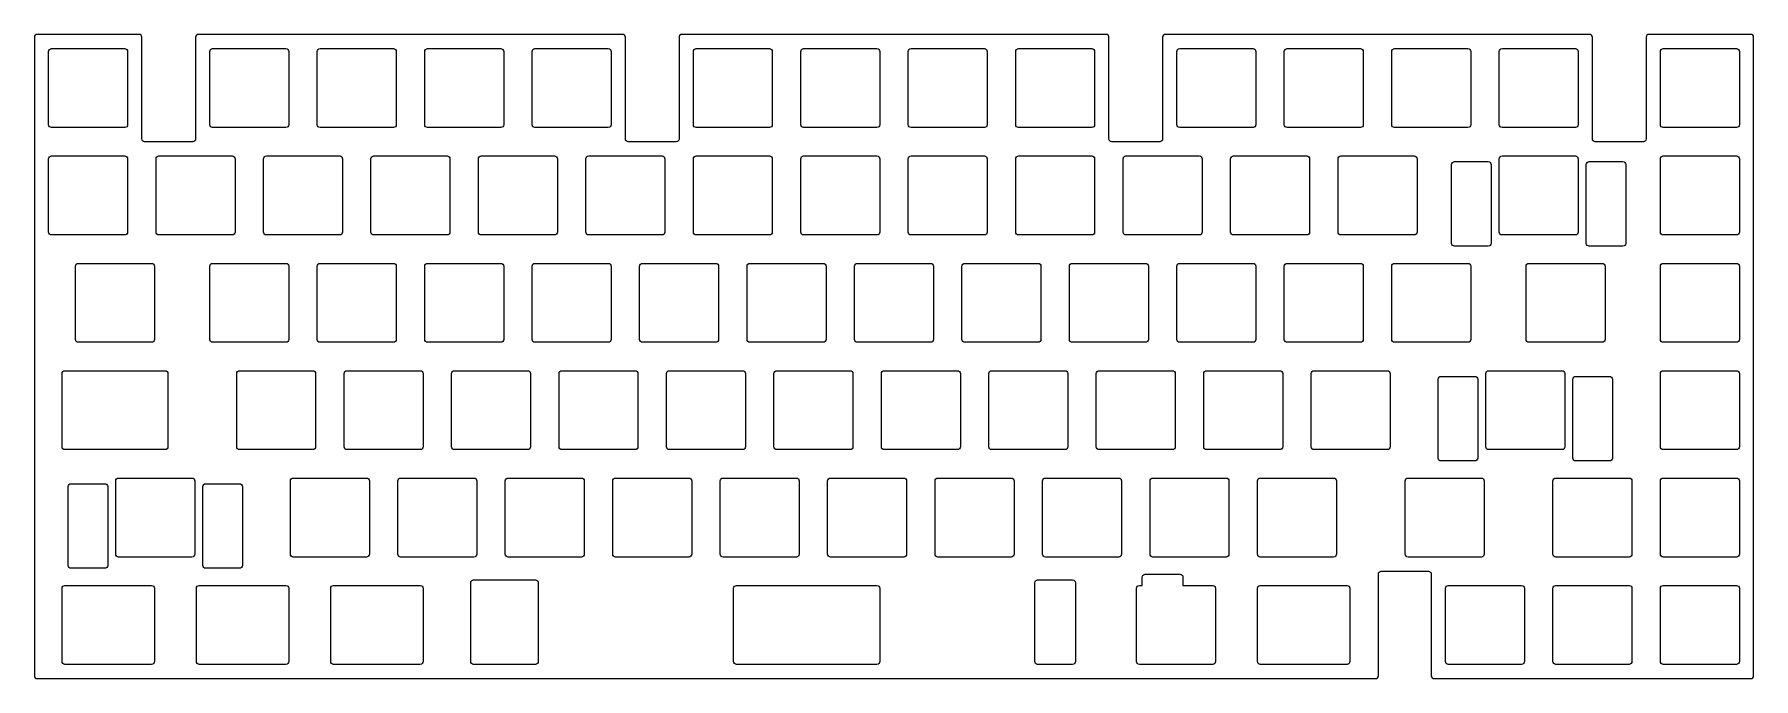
# Model space of a CAD drawing. Header units: millimetres. Extents: x -148 to 156, y -58 to 56.
import ezdxf

# ---------------------------------------------------------------- set-up
doc = ezdxf.new("R2010")
doc.units = ezdxf.units.MM

msp = doc.modelspace()

# ---------------------------------------------------------------- linework, layer by layer
for points in [[(89.781251, -57.524999), (89.781251, -39.474999, -0.4142135624), (90.281251, -38.974999), (98.662501, -38.974999, -0.4142135624), (99.162501, -39.474999), (99.162501, -57.524999, 0.4142135624), (99.662501, -58.024999), (155.812501, -58.024999, 0.4142135624), (156.312501, -57.524999), (156.312501, 55.775001, 0.4142135624), (155.812501, 56.275001), (137.762501, 56.275001, 0.4142135624), (137.262501, 55.775001), (137.262501, 37.725001, -0.4142135624), (136.762501, 37.225001), (128.237501, 37.225001, -0.4142135624), (127.737501, 37.725001), (127.737501, 55.775001, 0.4142135624), (127.237501, 56.275001), (52.037501, 56.275001, 0.4142135624), (51.537501, 55.775001), (51.537501, 37.725001, -0.4142135624), (51.037501, 37.225001), (42.512501, 37.225001, -0.4142135624), (42.012501, 37.725001), (42.012501, 55.775001, 0.4142135624), (41.512501, 56.275001), (-33.687499, 56.275001, 0.4142135624), (-34.187499, 55.775001), (-34.187499, 37.725001, -0.4142135624), (-34.687499, 37.225001), (-43.212499, 37.225001, -0.4142135624), (-43.712499, 37.725001), (-43.712499, 55.775001, 0.4142135624), (-44.212499, 56.275001), (-119.412499, 56.275001, 0.4142135624), (-119.912499, 55.775001), (-119.912499, 37.725001, -0.4142135624), (-120.412499, 37.225001), (-128.937499, 37.225001, -0.4142135624), (-129.437499, 37.725001), (-129.437499, 55.775001, 0.4142135624), (-129.937499, 56.275001), (-147.987499, 56.275001, 0.4142135624), (-148.487499, 55.775001), (-148.487499, -57.524999, 0.4142135624), (-147.987499, -58.024999), (89.281251, -58.024999, 0.4142135624)], [(-132.462499, 53.750001, -0.4142135624), (-131.962499, 53.250001), (-131.962499, 40.250001, -0.4142135624), (-132.462499, 39.750001), (-145.462499, 39.750001, -0.4142135624), (-145.962499, 40.250001), (-145.962499, 53.250001, -0.4142135624), (-145.462499, 53.750001)], [(-103.887499, 53.750001, -0.4142135624), (-103.387499, 53.250001), (-103.387499, 40.250001, -0.4142135624), (-103.887499, 39.750001), (-116.887499, 39.750001, -0.4142135624), (-117.387499, 40.250001), (-117.387499, 53.250001, -0.4142135624), (-116.887499, 53.750001)], [(-84.837499, 53.750001, -0.4142135624), (-84.337499, 53.250001), (-84.337499, 40.250001, -0.4142135624), (-84.837499, 39.750001), (-97.837499, 39.750001, -0.4142135624), (-98.337499, 40.250001), (-98.337499, 53.250001, -0.4142135624), (-97.837499, 53.750001)], [(-65.787499, 53.750001, -0.4142135624), (-65.287499, 53.250001), (-65.287499, 40.250001, -0.4142135624), (-65.787499, 39.750001), (-78.787499, 39.750001, -0.4142135624), (-79.287499, 40.250001), (-79.287499, 53.250001, -0.4142135624), (-78.787499, 53.750001)], [(-46.737499, 53.750001, -0.4142135624), (-46.237499, 53.250001), (-46.237499, 40.250001, -0.4142135624), (-46.737499, 39.750001), (-59.737499, 39.750001, -0.4142135624), (-60.237499, 40.250001), (-60.237499, 53.250001, -0.4142135624), (-59.737499, 53.750001)], [(-18.162499, 53.750001, -0.4142135624), (-17.662499, 53.250001), (-17.662499, 40.250001, -0.4142135624), (-18.162499, 39.750001), (-31.162499, 39.750001, -0.4142135624), (-31.662499, 40.250001), (-31.662499, 53.250001, -0.4142135624), (-31.162499, 53.750001)], [(0.887501, 53.750001, -0.4142135624), (1.387501, 53.250001), (1.387501, 40.250001, -0.4142135624), (0.887501, 39.750001), (-12.112499, 39.750001, -0.4142135624), (-12.612499, 40.250001), (-12.612499, 53.250001, -0.4142135624), (-12.112499, 53.750001)], [(19.937501, 53.750001, -0.4142135624), (20.437501, 53.250001), (20.437501, 40.250001, -0.4142135624), (19.937501, 39.750001), (6.937501, 39.750001, -0.4142135624), (6.437501, 40.250001), (6.437501, 53.250001, -0.4142135624), (6.937501, 53.750001)], [(38.987501, 53.750001, -0.4142135624), (39.487501, 53.250001), (39.487501, 40.250001, -0.4142135624), (38.987501, 39.750001), (25.987501, 39.750001, -0.4142135624), (25.487501, 40.250001), (25.487501, 53.250001, -0.4142135624), (25.987501, 53.750001)], [(67.562501, 53.750001, -0.4142135624), (68.062501, 53.250001), (68.062501, 40.250001, -0.4142135624), (67.562501, 39.750001), (54.562501, 39.750001, -0.4142135624), (54.062501, 40.250001), (54.062501, 53.250001, -0.4142135624), (54.562501, 53.750001)], [(86.612501, 53.750001, -0.4142135624), (87.112501, 53.250001), (87.112501, 40.250001, -0.4142135624), (86.612501, 39.750001), (73.612501, 39.750001, -0.4142135624), (73.112501, 40.250001), (73.112501, 53.250001, -0.4142135624), (73.612501, 53.750001)], [(105.662501, 53.750001, -0.4142135624), (106.162501, 53.250001), (106.162501, 40.250001, -0.4142135624), (105.662501, 39.750001), (92.662501, 39.750001, -0.4142135624), (92.162501, 40.250001), (92.162501, 53.250001, -0.4142135624), (92.662501, 53.750001)], [(124.712501, 53.750001, -0.4142135624), (125.212501, 53.250001), (125.212501, 40.250001, -0.4142135624), (124.712501, 39.750001), (111.712501, 39.750001, -0.4142135624), (111.212501, 40.250001), (111.212501, 53.250001, -0.4142135624), (111.712501, 53.750001)], [(153.287501, 53.750001, -0.4142135624), (153.787501, 53.250001), (153.787501, 40.250001, -0.4142135624), (153.287501, 39.750001), (140.287501, 39.750001, -0.4142135624), (139.787501, 40.250001), (139.787501, 53.250001, -0.4142135624), (140.287501, 53.750001)], [(-132.462499, 34.700001, -0.4142135624), (-131.962499, 34.200001), (-131.962499, 21.200001, -0.4142135624), (-132.462499, 20.700001), (-145.462499, 20.700001, -0.4142135624), (-145.962499, 21.200001), (-145.962499, 34.200001, -0.4142135624), (-145.462499, 34.700001)], [(-113.412499, 34.700001, -0.4142135624), (-112.912499, 34.200001), (-112.912499, 21.200001, -0.4142135624), (-113.412499, 20.700001), (-126.412499, 20.700001, -0.4142135624), (-126.912499, 21.200001), (-126.912499, 34.200001, -0.4142135624), (-126.412499, 34.700001)], [(-94.362499, 34.700001, -0.4142135624), (-93.862499, 34.200001), (-93.862499, 21.200001, -0.4142135624), (-94.362499, 20.700001), (-107.362499, 20.700001, -0.4142135624), (-107.862499, 21.200001), (-107.862499, 34.200001, -0.4142135624), (-107.362499, 34.700001)], [(-75.312499, 34.700001, -0.4142135624), (-74.812499, 34.200001), (-74.812499, 21.200001, -0.4142135624), (-75.312499, 20.700001), (-88.312499, 20.700001, -0.4142135624), (-88.812499, 21.200001), (-88.812499, 34.200001, -0.4142135624), (-88.312499, 34.700001)], [(-56.262499, 34.700001, -0.4142135624), (-55.762499, 34.200001), (-55.762499, 21.200001, -0.4142135624), (-56.262499, 20.700001), (-69.262499, 20.700001, -0.4142135624), (-69.762499, 21.200001), (-69.762499, 34.200001, -0.4142135624), (-69.262499, 34.700001)], [(-37.212499, 34.700001, -0.4142135624), (-36.712499, 34.200001), (-36.712499, 21.200001, -0.4142135624), (-37.212499, 20.700001), (-50.212499, 20.700001, -0.4142135624), (-50.712499, 21.200001), (-50.712499, 34.200001, -0.4142135624), (-50.212499, 34.700001)], [(-18.162499, 34.700001, -0.4142135624), (-17.662499, 34.200001), (-17.662499, 21.200001, -0.4142135624), (-18.162499, 20.700001), (-31.162499, 20.700001, -0.4142135624), (-31.662499, 21.200001), (-31.662499, 34.200001, -0.4142135624), (-31.162499, 34.700001)], [(0.887501, 34.700001, -0.4142135624), (1.387501, 34.200001), (1.387501, 21.200001, -0.4142135624), (0.887501, 20.700001), (-12.112499, 20.700001, -0.4142135624), (-12.612499, 21.200001), (-12.612499, 34.200001, -0.4142135624), (-12.112499, 34.700001)], [(19.937501, 34.700001, -0.4142135624), (20.437501, 34.200001), (20.437501, 21.200001, -0.4142135624), (19.937501, 20.700001), (6.937501, 20.700001, -0.4142135624), (6.437501, 21.200001), (6.437501, 34.200001, -0.4142135624), (6.937501, 34.700001)], [(38.987501, 34.700001, -0.4142135624), (39.487501, 34.200001), (39.487501, 21.200001, -0.4142135624), (38.987501, 20.700001), (25.987501, 20.700001, -0.4142135624), (25.487501, 21.200001), (25.487501, 34.200001, -0.4142135624), (25.987501, 34.700001)], [(58.037501, 34.700001, -0.4142135624), (58.537501, 34.200001), (58.537501, 21.200001, -0.4142135624), (58.037501, 20.700001), (45.037501, 20.700001, -0.4142135624), (44.537501, 21.200001), (44.537501, 34.200001, -0.4142135624), (45.037501, 34.700001)], [(77.087501, 34.700001, -0.4142135624), (77.587501, 34.200001), (77.587501, 21.200001, -0.4142135624), (77.087501, 20.700001), (64.087501, 20.700001, -0.4142135624), (63.587501, 21.200001), (63.587501, 34.200001, -0.4142135624), (64.087501, 34.700001)], [(96.137501, 34.700001, -0.4142135624), (96.637501, 34.200001), (96.637501, 21.200001, -0.4142135624), (96.137501, 20.700001), (83.137501, 20.700001, -0.4142135624), (82.637501, 21.200001), (82.637501, 34.200001, -0.4142135624), (83.137501, 34.700001)], [(109.274501, 33.700001, -0.4142135624), (109.774501, 33.200001), (109.774501, 19.200001, -0.4142135624), (109.274501, 18.700001), (103.274501, 18.700001, -0.4142135624), (102.774501, 19.200001), (102.774501, 33.200001, -0.4142135624), (103.274501, 33.700001)], [(124.712501, 34.700001, -0.4142135624), (125.212501, 34.200001), (125.212501, 21.200001, -0.4142135624), (124.712501, 20.700001), (111.712501, 20.700001, -0.4142135624), (111.212501, 21.200001), (111.212501, 34.200001, -0.4142135624), (111.712501, 34.700001)], [(133.150501, 33.700001, -0.4142135624), (133.650501, 33.200001), (133.650501, 19.200001, -0.4142135624), (133.150501, 18.700001), (127.150501, 18.700001, -0.4142135624), (126.650501, 19.200001), (126.650501, 33.200001, -0.4142135624), (127.150501, 33.700001)], [(153.287501, 34.700001, -0.4142135624), (153.787501, 34.200001), (153.787501, 21.200001, -0.4142135624), (153.287501, 20.700001), (140.287501, 20.700001, -0.4142135624), (139.787501, 21.200001), (139.787501, 34.200001, -0.4142135624), (140.287501, 34.700001)], [(-127.699999, 15.650001, -0.4142135624), (-127.199999, 15.150001), (-127.199999, 2.150001, -0.4142135624), (-127.699999, 1.650001), (-140.699999, 1.650001, -0.4142135624), (-141.199999, 2.150001), (-141.199999, 15.150001, -0.4142135624), (-140.699999, 15.650001)], [(-103.887499, 15.650001, -0.4142135624), (-103.387499, 15.150001), (-103.387499, 2.150001, -0.4142135624), (-103.887499, 1.650001), (-116.887499, 1.650001, -0.4142135624), (-117.387499, 2.150001), (-117.387499, 15.150001, -0.4142135624), (-116.887499, 15.650001)], [(-84.837499, 15.650001, -0.4142135624), (-84.337499, 15.150001), (-84.337499, 2.150001, -0.4142135624), (-84.837499, 1.650001), (-97.837499, 1.650001, -0.4142135624), (-98.337499, 2.150001), (-98.337499, 15.150001, -0.4142135624), (-97.837499, 15.650001)], [(-65.787499, 15.650001, -0.4142135624), (-65.287499, 15.150001), (-65.287499, 2.150001, -0.4142135624), (-65.787499, 1.650001), (-78.787499, 1.650001, -0.4142135624), (-79.287499, 2.150001), (-79.287499, 15.150001, -0.4142135624), (-78.787499, 15.650001)], [(-46.737499, 15.650001, -0.4142135624), (-46.237499, 15.150001), (-46.237499, 2.150001, -0.4142135624), (-46.737499, 1.650001), (-59.737499, 1.650001, -0.4142135624), (-60.237499, 2.150001), (-60.237499, 15.150001, -0.4142135624), (-59.737499, 15.650001)], [(-27.687499, 15.650001, -0.4142135624), (-27.187499, 15.150001), (-27.187499, 2.150001, -0.4142135624), (-27.687499, 1.650001), (-40.687499, 1.650001, -0.4142135624), (-41.187499, 2.150001), (-41.187499, 15.150001, -0.4142135624), (-40.687499, 15.650001)], [(-8.637499, 15.650001, -0.4142135624), (-8.137499, 15.150001), (-8.137499, 2.150001, -0.4142135624), (-8.637499, 1.650001), (-21.637499, 1.650001, -0.4142135624), (-22.137499, 2.150001), (-22.137499, 15.150001, -0.4142135624), (-21.637499, 15.650001)], [(10.412501, 15.650001, -0.4142135624), (10.912501, 15.150001), (10.912501, 2.150001, -0.4142135624), (10.412501, 1.650001), (-2.587499, 1.650001, -0.4142135624), (-3.087499, 2.150001), (-3.087499, 15.150001, -0.4142135624), (-2.587499, 15.650001)], [(29.462501, 15.650001, -0.4142135624), (29.962501, 15.150001), (29.962501, 2.150001, -0.4142135624), (29.462501, 1.650001), (16.462501, 1.650001, -0.4142135624), (15.962501, 2.150001), (15.962501, 15.150001, -0.4142135624), (16.462501, 15.650001)], [(48.512501, 15.650001, -0.4142135624), (49.012501, 15.150001), (49.012501, 2.150001, -0.4142135624), (48.512501, 1.650001), (35.512501, 1.650001, -0.4142135624), (35.012501, 2.150001), (35.012501, 15.150001, -0.4142135624), (35.512501, 15.650001)], [(67.562501, 15.650001, -0.4142135624), (68.062501, 15.150001), (68.062501, 2.150001, -0.4142135624), (67.562501, 1.650001), (54.562501, 1.650001, -0.4142135624), (54.062501, 2.150001), (54.062501, 15.150001, -0.4142135624), (54.562501, 15.650001)], [(86.612501, 15.650001, -0.4142135624), (87.112501, 15.150001), (87.112501, 2.150001, -0.4142135624), (86.612501, 1.650001), (73.612501, 1.650001, -0.4142135624), (73.112501, 2.150001), (73.112501, 15.150001, -0.4142135624), (73.612501, 15.650001)], [(105.662501, 15.650001, -0.4142135624), (106.162501, 15.150001), (106.162501, 2.150001, -0.4142135624), (105.662501, 1.650001), (92.662501, 1.650001, -0.4142135624), (92.162501, 2.150001), (92.162501, 15.150001, -0.4142135624), (92.662501, 15.650001)], [(129.475001, 15.650001, -0.4142135624), (129.975001, 15.150001), (129.975001, 2.150001, -0.4142135624), (129.475001, 1.650001), (116.475001, 1.650001, -0.4142135624), (115.975001, 2.150001), (115.975001, 15.150001, -0.4142135624), (116.475001, 15.650001)], [(153.287501, 15.650001, -0.4142135624), (153.787501, 15.150001), (153.787501, 2.150001, -0.4142135624), (153.287501, 1.650001), (140.287501, 1.650001, -0.4142135624), (139.787501, 2.150001), (139.787501, 15.150001, -0.4142135624), (140.287501, 15.650001)], [(-143.081249, -3.399999), (-125.318749, -3.399999, -0.4142135624), (-124.818749, -3.899999), (-124.818749, -16.899999, -0.4142135624), (-125.318749, -17.399999), (-143.081249, -17.399999, -0.4142135624), (-143.581249, -16.899999), (-143.581249, -3.899999, -0.4142135624)], [(-99.124999, -3.399999, -0.4142135624), (-98.624999, -3.899999), (-98.624999, -16.899999, -0.4142135624), (-99.124999, -17.399999), (-112.124999, -17.399999, -0.4142135624), (-112.624999, -16.899999), (-112.624999, -3.899999, -0.4142135624), (-112.124999, -3.399999)], [(-80.074999, -3.399999, -0.4142135624), (-79.574999, -3.899999), (-79.574999, -16.899999, -0.4142135624), (-80.074999, -17.399999), (-93.074999, -17.399999, -0.4142135624), (-93.574999, -16.899999), (-93.574999, -3.899999, -0.4142135624), (-93.074999, -3.399999)], [(-61.024999, -3.399999, -0.4142135624), (-60.524999, -3.899999), (-60.524999, -16.899999, -0.4142135624), (-61.024999, -17.399999), (-74.024999, -17.399999, -0.4142135624), (-74.524999, -16.899999), (-74.524999, -3.899999, -0.4142135624), (-74.024999, -3.399999)], [(-41.974999, -3.399999, -0.4142135624), (-41.474999, -3.899999), (-41.474999, -16.899999, -0.4142135624), (-41.974999, -17.399999), (-54.974999, -17.399999, -0.4142135624), (-55.474999, -16.899999), (-55.474999, -3.899999, -0.4142135624), (-54.974999, -3.399999)], [(-22.924999, -3.399999, -0.4142135624), (-22.424999, -3.899999), (-22.424999, -16.899999, -0.4142135624), (-22.924999, -17.399999), (-35.924999, -17.399999, -0.4142135624), (-36.424999, -16.899999), (-36.424999, -3.899999, -0.4142135624), (-35.924999, -3.399999)], [(-3.874999, -3.399999, -0.4142135624), (-3.374999, -3.899999), (-3.374999, -16.899999, -0.4142135624), (-3.874999, -17.399999), (-16.874999, -17.399999, -0.4142135624), (-17.374999, -16.899999), (-17.374999, -3.899999, -0.4142135624), (-16.874999, -3.399999)], [(15.175001, -3.399999, -0.4142135624), (15.675001, -3.899999), (15.675001, -16.899999, -0.4142135624), (15.175001, -17.399999), (2.175001, -17.399999, -0.4142135624), (1.675001, -16.899999), (1.675001, -3.899999, -0.4142135624), (2.175001, -3.399999)], [(34.225001, -3.399999, -0.4142135624), (34.725001, -3.899999), (34.725001, -16.899999, -0.4142135624), (34.225001, -17.399999), (21.225001, -17.399999, -0.4142135624), (20.725001, -16.899999), (20.725001, -3.899999, -0.4142135624), (21.225001, -3.399999)], [(53.275001, -3.399999, -0.4142135624), (53.775001, -3.899999), (53.775001, -16.899999, -0.4142135624), (53.275001, -17.399999), (40.275001, -17.399999, -0.4142135624), (39.775001, -16.899999), (39.775001, -3.899999, -0.4142135624), (40.275001, -3.399999)], [(72.325001, -3.399999, -0.4142135624), (72.825001, -3.899999), (72.825001, -16.899999, -0.4142135624), (72.325001, -17.399999), (59.325001, -17.399999, -0.4142135624), (58.825001, -16.899999), (58.825001, -3.899999, -0.4142135624), (59.325001, -3.399999)], [(91.375001, -3.399999, -0.4142135624), (91.875001, -3.899999), (91.875001, -16.899999, -0.4142135624), (91.375001, -17.399999), (78.375001, -17.399999, -0.4142135624), (77.875001, -16.899999), (77.875001, -3.899999, -0.4142135624), (78.375001, -3.399999)], [(106.893251, -4.399999, -0.4142135624), (107.393251, -4.899999), (107.393251, -18.899999, -0.4142135624), (106.893251, -19.399999), (100.893251, -19.399999, -0.4142135624), (100.393251, -18.899999), (100.393251, -4.899999, -0.4142135624), (100.893251, -4.399999)], [(122.331251, -3.399999, -0.4142135624), (122.831251, -3.899999), (122.831251, -16.899999, -0.4142135624), (122.331251, -17.399999), (109.331251, -17.399999, -0.4142135624), (108.831251, -16.899999), (108.831251, -3.899999, -0.4142135624), (109.331251, -3.399999)], [(130.769251, -4.399999, -0.4142135624), (131.269251, -4.899999), (131.269251, -18.899999, -0.4142135624), (130.769251, -19.399999), (124.769251, -19.399999, -0.4142135624), (124.269251, -18.899999), (124.269251, -4.899999, -0.4142135624), (124.769251, -4.399999)], [(153.287501, -3.399999, -0.4142135624), (153.787501, -3.899999), (153.787501, -16.899999, -0.4142135624), (153.287501, -17.399999), (140.287501, -17.399999, -0.4142135624), (139.787501, -16.899999), (139.787501, -3.899999, -0.4142135624), (140.287501, -3.399999)], [(-135.994249, -23.449999, -0.4142135624), (-135.494249, -23.949999), (-135.494249, -37.949999, -0.4142135624), (-135.994249, -38.449999), (-141.994249, -38.449999, -0.4142135624), (-142.494249, -37.949999), (-142.494249, -23.949999, -0.4142135624), (-141.994249, -23.449999)], [(-120.556249, -22.449999, -0.4142135624), (-120.056249, -22.949999), (-120.056249, -35.949999, -0.4142135624), (-120.556249, -36.449999), (-133.556249, -36.449999, -0.4142135624), (-134.056249, -35.949999), (-134.056249, -22.949999, -0.4142135624), (-133.556249, -22.449999)], [(-112.118249, -23.449999, -0.4142135624), (-111.618249, -23.949999), (-111.618249, -37.949999, -0.4142135624), (-112.118249, -38.449999), (-118.118249, -38.449999, -0.4142135624), (-118.618249, -37.949999), (-118.618249, -23.949999, -0.4142135624), (-118.118249, -23.449999)], [(-89.599999, -22.449999, -0.4142135624), (-89.099999, -22.949999), (-89.099999, -35.949999, -0.4142135624), (-89.599999, -36.449999), (-102.599999, -36.449999, -0.4142135624), (-103.099999, -35.949999), (-103.099999, -22.949999, -0.4142135624), (-102.599999, -22.449999)], [(-70.549999, -22.449999, -0.4142135624), (-70.049999, -22.949999), (-70.049999, -35.949999, -0.4142135624), (-70.549999, -36.449999), (-83.549999, -36.449999, -0.4142135624), (-84.049999, -35.949999), (-84.049999, -22.949999, -0.4142135624), (-83.549999, -22.449999)], [(-51.499999, -22.449999, -0.4142135624), (-50.999999, -22.949999), (-50.999999, -35.949999, -0.4142135624), (-51.499999, -36.449999), (-64.499999, -36.449999, -0.4142135624), (-64.999999, -35.949999), (-64.999999, -22.949999, -0.4142135624), (-64.499999, -22.449999)], [(-32.449999, -22.449999, -0.4142135624), (-31.949999, -22.949999), (-31.949999, -35.949999, -0.4142135624), (-32.449999, -36.449999), (-45.449999, -36.449999, -0.4142135624), (-45.949999, -35.949999), (-45.949999, -22.949999, -0.4142135624), (-45.449999, -22.449999)], [(-13.399999, -22.449999, -0.4142135624), (-12.899999, -22.949999), (-12.899999, -35.949999, -0.4142135624), (-13.399999, -36.449999), (-26.399999, -36.449999, -0.4142135624), (-26.899999, -35.949999), (-26.899999, -22.949999, -0.4142135624), (-26.399999, -22.449999)], [(5.650001, -22.449999, -0.4142135624), (6.150001, -22.949999), (6.150001, -35.949999, -0.4142135624), (5.650001, -36.449999), (-7.349999, -36.449999, -0.4142135624), (-7.849999, -35.949999), (-7.849999, -22.949999, -0.4142135624), (-7.349999, -22.449999)], [(24.700001, -22.449999, -0.4142135624), (25.200001, -22.949999), (25.200001, -35.949999, -0.4142135624), (24.700001, -36.449999), (11.700001, -36.449999, -0.4142135624), (11.200001, -35.949999), (11.200001, -22.949999, -0.4142135624), (11.700001, -22.449999)], [(43.750001, -22.449999, -0.4142135624), (44.250001, -22.949999), (44.250001, -35.949999, -0.4142135624), (43.750001, -36.449999), (30.750001, -36.449999, -0.4142135624), (30.250001, -35.949999), (30.250001, -22.949999, -0.4142135624), (30.750001, -22.449999)], [(62.800001, -22.449999, -0.4142135624), (63.300001, -22.949999), (63.300001, -35.949999, -0.4142135624), (62.800001, -36.449999), (49.800001, -36.449999, -0.4142135624), (49.300001, -35.949999), (49.300001, -22.949999, -0.4142135624), (49.800001, -22.449999)], [(81.850001, -22.449999, -0.4142135624), (82.350001, -22.949999), (82.350001, -35.949999, -0.4142135624), (81.850001, -36.449999), (68.850001, -36.449999, -0.4142135624), (68.350001, -35.949999), (68.350001, -22.949999, -0.4142135624), (68.850001, -22.449999)], [(108.043751, -22.449999, -0.4142135624), (108.543751, -22.949999), (108.543751, -35.949999, -0.4142135624), (108.043751, -36.449999), (95.043751, -36.449999, -0.4142135624), (94.543751, -35.949999), (94.543751, -22.949999, -0.4142135624), (95.043751, -22.449999)], [(134.237501, -22.449999, -0.4142135624), (134.737501, -22.949999), (134.737501, -35.949999, -0.4142135624), (134.237501, -36.449999), (121.237501, -36.449999, -0.4142135624), (120.737501, -35.949999), (120.737501, -22.949999, -0.4142135624), (121.237501, -22.449999)], [(153.287501, -22.449999, -0.4142135624), (153.787501, -22.949999), (153.787501, -35.949999, -0.4142135624), (153.287501, -36.449999), (140.287501, -36.449999, -0.4142135624), (139.787501, -35.949999), (139.787501, -22.949999, -0.4142135624), (140.287501, -22.449999)], [(60.418751, -55.499999), (47.418751, -55.499999, -0.4142135624), (46.918751, -54.999999), (46.918751, -41.999999, -0.4142135624), (47.418751, -41.499999), (47.937501, -41.499999), (47.937501, -39.999999, -0.4142135624), (48.437501, -39.499999), (54.637501, -39.499999, -0.4142135624), (55.137501, -39.999999), (55.137501, -41.499999), (60.418751, -41.499999, -0.4142135624), (60.918751, -41.999999), (60.918751, -54.999999, -0.4142135624)], [(-127.699999, -55.499999), (-143.081249, -55.499999, -0.4142135624), (-143.581249, -54.999999), (-143.581249, -41.999999, -0.4142135624), (-143.081249, -41.499999), (-127.699999, -41.499999, -0.4142135624), (-127.199999, -41.999999), (-127.199999, -54.999999, -0.4142135624)], [(-103.887499, -55.499999), (-119.268749, -55.499999, -0.4142135624), (-119.768749, -54.999999), (-119.768749, -41.999999, -0.4142135624), (-119.268749, -41.499999), (-103.887499, -41.499999, -0.4142135624), (-103.387499, -41.999999), (-103.387499, -54.999999, -0.4142135624)], [(-80.074999, -55.499999), (-95.456249, -55.499999, -0.4142135624), (-95.956249, -54.999999), (-95.956249, -41.999999, -0.4142135624), (-95.456249, -41.499999), (-80.074999, -41.499999, -0.4142135624), (-79.574999, -41.999999), (-79.574999, -54.999999, -0.4142135624)], [(-59.162499, -40.999999), (-59.162499, -54.999999, -0.4142135624), (-59.662499, -55.499999), (-70.618749, -55.499999, -0.4142135624), (-71.118749, -54.999999), (-71.118749, -40.999999, -0.4142135624), (-70.618749, -40.499999), (-59.662499, -40.499999, -0.4142135624)], [(-24.018749, -55.499999, -0.4142135624), (-24.518749, -54.999999), (-24.518749, -41.999999, -0.4142135624), (-24.018749, -41.499999), (0.887501, -41.499999, -0.4142135624), (1.387501, -41.999999), (1.387501, -54.999999, -0.4142135624), (0.887501, -55.499999)], [(29.381251, -40.499999), (35.581251, -40.499999, -0.4142135624), (36.081251, -40.999999), (36.081251, -54.999999, -0.4142135624), (35.581251, -55.499999), (29.381251, -55.499999, -0.4142135624), (28.881251, -54.999999), (28.881251, -40.999999, -0.4142135624)], [(68.850001, -55.499999, -0.4142135624), (68.350001, -54.999999), (68.350001, -41.999999, -0.4142135624), (68.850001, -41.499999), (84.231251, -41.499999, -0.4142135624), (84.731251, -41.999999), (84.731251, -54.999999, -0.4142135624), (84.231251, -55.499999)], [(102.187501, -55.499999, -0.4142135624), (101.687501, -54.999999), (101.687501, -41.999999, -0.4142135624), (102.187501, -41.499999), (115.187501, -41.499999, -0.4142135624), (115.687501, -41.999999), (115.687501, -54.999999, -0.4142135624), (115.187501, -55.499999)], [(121.237501, -55.499999, -0.4142135624), (120.737501, -54.999999), (120.737501, -41.999999, -0.4142135624), (121.237501, -41.499999), (134.237501, -41.499999, -0.4142135624), (134.737501, -41.999999), (134.737501, -54.999999, -0.4142135624), (134.237501, -55.499999)], [(140.287501, -55.499999, -0.4142135624), (139.787501, -54.999999), (139.787501, -41.999999, -0.4142135624), (140.287501, -41.499999), (153.287501, -41.499999, -0.4142135624), (153.787501, -41.999999), (153.787501, -54.999999, -0.4142135624), (153.287501, -55.499999)]]:
    msp.add_lwpolyline(points, format="xyb", close=True)

doc.saveas('drawing.dxf')
